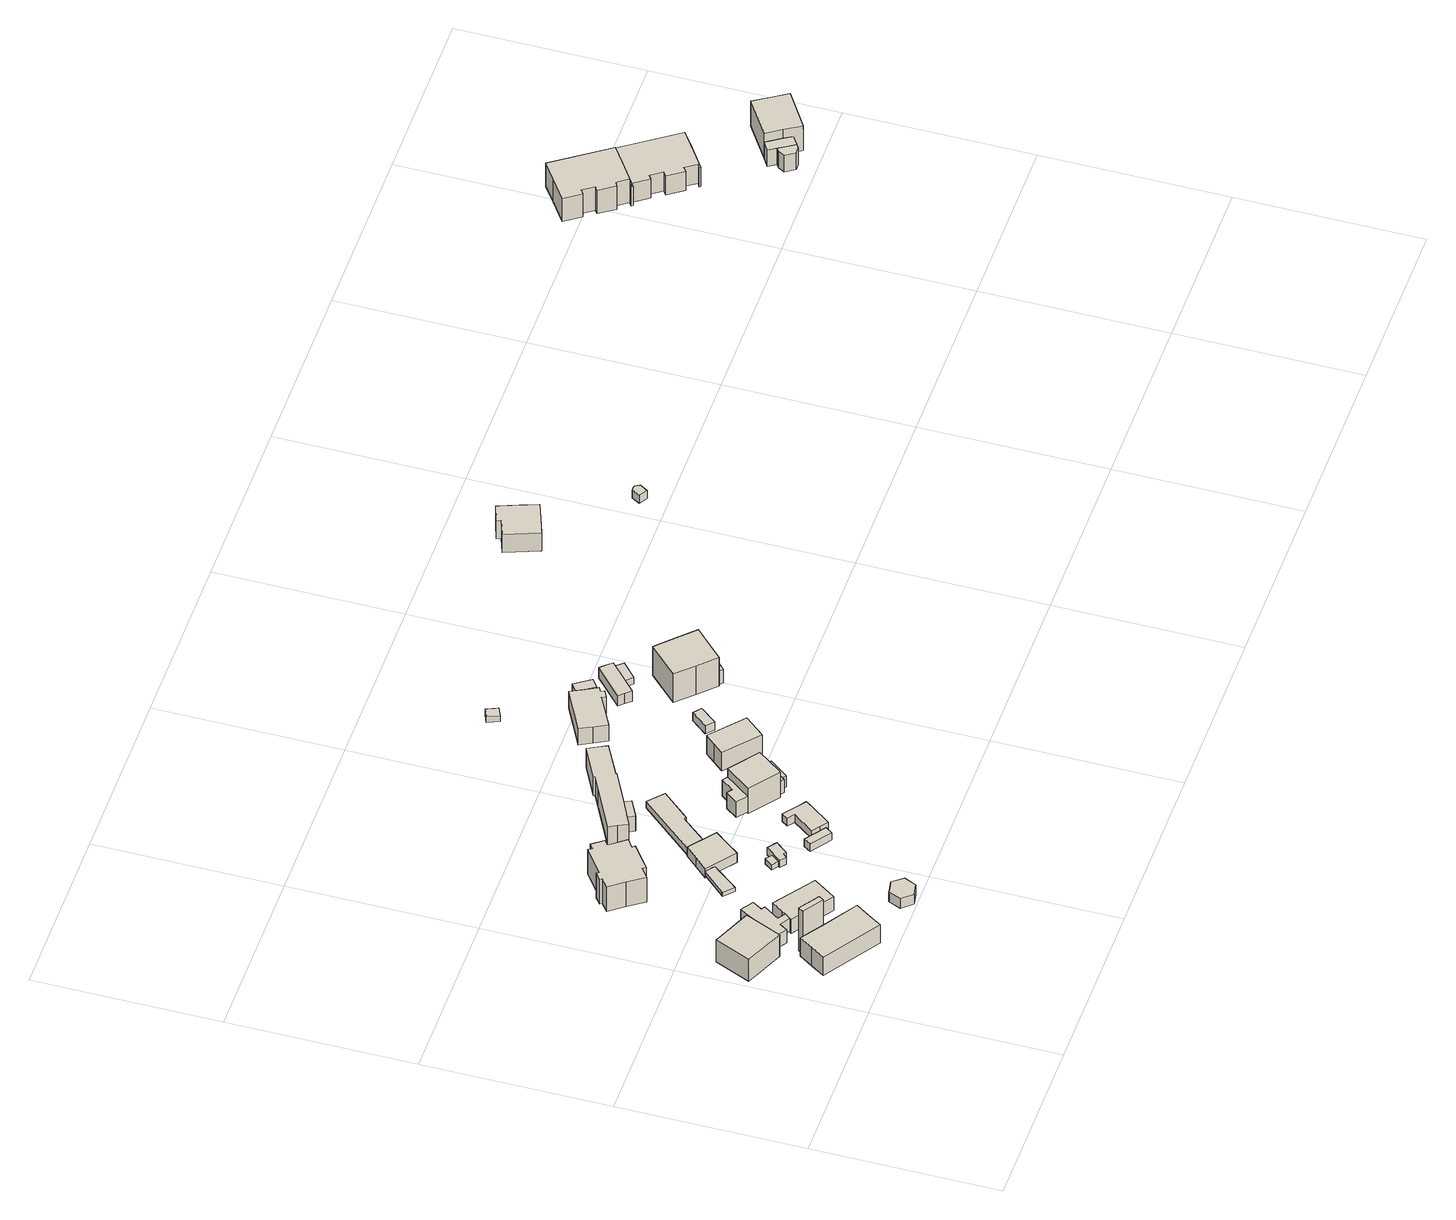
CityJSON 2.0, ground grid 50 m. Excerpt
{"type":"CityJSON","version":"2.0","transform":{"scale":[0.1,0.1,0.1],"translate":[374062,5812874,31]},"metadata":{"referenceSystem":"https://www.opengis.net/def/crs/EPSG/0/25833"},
"CityObjects":{
"building1":{"type":"Building","attributes":{"Gemeindeschluessel":"11000005","BezugspunktDach":"2200","function":"31001_1010","measuredHeight":9.48,"storeysAboveGround":1},"address":[{"country":"Germany","locality":"Berlin","thoroughfareNumber":"5","thoroughfareName":"Rohrsängersteig"}],"geometry":[{"type":"Solid","lod":"1","boundaries":[[[[0,1,2,3]],[[4,5,6,7]],[[4,7,3,2]],[[5,4,2,1]],[[6,5,1,0]],[[7,6,0,3]]]]}]},
"building2":{"type":"Building","attributes":{"Gemeindeschluessel":"11000005","BezugspunktDach":"2200","function":"31001_2310","measuredHeight":8.3,"storeysAboveGround":2},"address":[{"country":"Germany","locality":"Berlin","thoroughfareNumber":"44","thoroughfareName":"Imchenallee"}],"geometry":[{"type":"Solid","lod":"1","boundaries":[[[[8,9,10,11,12,13,14,15]],[[16,17,18,19,20,21,22,23]],[[16,23,15,14]],[[17,16,14,13]],[[18,17,13,12]],[[19,18,12,11]],[[20,19,11,10]],[[21,20,10,9]],[[22,21,9,8]],[[23,22,8,15]]]]}]},
"building3":{"type":"Building","attributes":{"Gemeindeschluessel":"11000005","BezugspunktDach":"2200","function":"51009_1610","measuredHeight":14.66,"storeysAboveGround":0},"address":[{"country":"Germany","locality":"Berlin"}],"geometry":[{"type":"Solid","lod":"1","boundaries":[[[[24,25,26,27]],[[28,29,30,31]],[[28,31,27,26]],[[29,28,26,25]],[[30,29,25,24]],[[31,30,24,27]]]]}]},
"building4":{"type":"Building","attributes":{"Gemeindeschluessel":"11000005","BezugspunktDach":"2200","function":"31001_2010","measuredHeight":6.79,"storeysAboveGround":1},"address":[{"country":"Germany","locality":"Berlin","thoroughfareNumber":"3 (1)","thoroughfareName":"Rohrsängersteig"}],"geometry":[{"type":"Solid","lod":"1","boundaries":[[[[32,33,34,35,36,37,38,39,40,41,42]],[[43,44,45,46,47,48,49,50,51,52,53]],[[43,53,42,41]],[[44,43,41,40]],[[45,44,40,39]],[[46,45,39,38]],[[47,46,38,37]],[[48,47,37,36]],[[49,48,36,35]],[[50,49,35,34]],[[51,50,34,33]],[[52,51,33,32]],[[53,52,32,42]]]]}]},
"building5":{"type":"Building","attributes":{"Gemeindeschluessel":"11000005","BezugspunktDach":"2200","function":"31001_2081","measuredHeight":6.4,"storeysAboveGround":1},"address":[{"country":"Germany","locality":"Berlin","thoroughfareNumber":"3","thoroughfareName":"Rohrsängersteig"}],"geometry":[{"type":"Solid","lod":"1","boundaries":[[[[54,55,56,57,58,35,34,59]],[[60,61,62,63,64,65,66,67]],[[60,67,59,34]],[[61,60,34,35]],[[62,61,35,58]],[[63,62,58,57]],[[64,63,57,56]],[[65,64,56,55]],[[66,65,55,54]],[[67,66,54,59]]]]}]},
"building6":{"type":"Building","attributes":{"Gemeindeschluessel":"11000005","BezugspunktDach":"2200","function":"31001_1010","measuredHeight":10.4,"storeysAboveGround":2},"address":[{"country":"Germany","locality":"Berlin","thoroughfareNumber":"5","thoroughfareName":"Alt-Kladow"}],"geometry":[{"type":"Solid","lod":"1","boundaries":[[[[68,69,70,71,72,73,74,75,76,77,78,79,80,81,82,83,84,85]],[[86,87,88,89,90,91,92,93,94,95,96,97,98,99,100,101,102,103]],[[86,103,85,84]],[[87,86,84,83]],[[88,87,83,82]],[[89,88,82,81]],[[90,89,81,80]],[[91,90,80,79]],[[92,91,79,78]],[[93,92,78,77]],[[94,93,77,76]],[[95,94,76,75]],[[96,95,75,74]],[[97,96,74,73]],[[98,97,73,72]],[[99,98,72,71]],[[100,99,71,70]],[[101,100,70,69]],[[102,101,69,68]],[[103,102,68,85]]]]}]},
"building7":{"type":"Building","attributes":{"Gemeindeschluessel":"11000005","BezugspunktDach":"2200","function":"31001_2050","measuredHeight":3.29,"storeysAboveGround":1},"address":[{"country":"Germany","locality":"Berlin","thoroughfareNumber":"44 (1)","thoroughfareName":"Imchenallee"}],"geometry":[{"type":"Solid","lod":"1","boundaries":[[[[104,105,106,107,108,109,110,111]],[[112,113,114,115,116,117,118,119]],[[112,119,111,110]],[[113,112,110,109]],[[114,113,109,108]],[[115,114,108,107]],[[116,115,107,106]],[[117,116,106,105]],[[118,117,105,104]],[[119,118,104,111]]]]}]},
"building8":{"type":"Building","attributes":{"Gemeindeschluessel":"11000005","BezugspunktDach":"2200","function":"31001_1000","measuredHeight":1.45,"storeysAboveGround":1},"address":[{"country":"Germany","locality":"Berlin","thoroughfareNumber":"42 (1)","thoroughfareName":"Imchenallee"}],"geometry":[{"type":"Solid","lod":"1","boundaries":[[[[120,121,122,123,124]],[[125,126,127,128,129]],[[125,129,124,123]],[[126,125,123,122]],[[127,126,122,121]],[[128,127,121,120]],[[129,128,120,124]]]]}]},
"building9":{"type":"Building","attributes":{"Gemeindeschluessel":"11000005","BezugspunktDach":"2200","function":"31001_1000","measuredHeight":1.81,"storeysAboveGround":1},"address":[{"country":"Germany","locality":"Berlin","thoroughfareNumber":"42 (2)","thoroughfareName":"Imchenallee"}],"geometry":[{"type":"Solid","lod":"1","boundaries":[[[[130,131,132,133]],[[134,135,136,137]],[[134,137,133,132]],[[135,134,132,131]],[[136,135,131,130]],[[137,136,130,133]]]]}]},
"building10":{"type":"Building","attributes":{"Gemeindeschluessel":"11000005","BezugspunktDach":"2200","function":"31001_1010","measuredHeight":3.56,"storeysAboveGround":1},"address":[{"country":"Germany","locality":"Berlin","thoroughfareNumber":"42","thoroughfareName":"Imchenallee"}],"geometry":[{"type":"Solid","lod":"1","boundaries":[[[[138,139,140,141,142,143]],[[144,145,146,147,148,149]],[[144,149,143,142]],[[145,144,142,141]],[[146,145,141,140]],[[147,146,140,139]],[[148,147,139,138]],[[149,148,138,143]]]]}]},
"building11":{"type":"Building","attributes":{"Gemeindeschluessel":"11000005","BezugspunktDach":"2200","function":"31001_1000","measuredHeight":2.42,"storeysAboveGround":1},"address":[{"country":"Germany","locality":"Berlin","thoroughfareNumber":"42 (3)","thoroughfareName":"Imchenallee"}],"geometry":[{"type":"Solid","lod":"1","boundaries":[[[[150,151,152,153,154,155]],[[156,157,158,159,160,161]],[[156,161,155,154]],[[157,156,154,153]],[[158,157,153,152]],[[159,158,152,151]],[[160,159,151,150]],[[161,160,150,155]]]]}]},
"building12":{"type":"Building","attributes":{"Gemeindeschluessel":"11000005","BezugspunktDach":"2200","function":"31001_2612","measuredHeight":2.51,"storeysAboveGround":1},"address":[{"country":"Germany","locality":"Berlin","thoroughfareNumber":"42 (5)","thoroughfareName":"Imchenallee"}],"geometry":[{"type":"Solid","lod":"1","boundaries":[[[[162,163,164,165]],[[166,167,168,169]],[[166,169,165,164]],[[167,166,164,163]],[[168,167,163,162]],[[169,168,162,165]]]]}]},
"building13":{"type":"Building","attributes":{"Gemeindeschluessel":"11000005","BezugspunktDach":"2200","function":"31001_1000","measuredHeight":2.36,"storeysAboveGround":1},"address":[{"country":"Germany","locality":"Berlin","thoroughfareNumber":"40 (1)","thoroughfareName":"Imchenallee"}],"geometry":[{"type":"Solid","lod":"1","boundaries":[[[[170,171,172,173,174,175]],[[176,177,178,179,180,181]],[[176,181,175,174]],[[177,176,174,173]],[[178,177,173,172]],[[179,178,172,171]],[[180,179,171,170]],[[181,180,170,175]]]]}]},
"building14":{"type":"Building","attributes":{"Gemeindeschluessel":"11000005","BezugspunktDach":"2200","function":"31001_2080","measuredHeight":3.03,"storeysAboveGround":1},"address":[{"country":"Germany","locality":"Berlin","thoroughfareNumber":"42 (4)","thoroughfareName":"Imchenallee"}],"geometry":[{"type":"Solid","lod":"1","boundaries":[[[[182,183,184,185,186,187,188,189,190]],[[191,192,193,194,195,196,197,198,199]],[[191,199,190,189]],[[192,191,189,188]],[[193,192,188,187]],[[194,193,187,186]],[[195,194,186,185]],[[196,195,185,184]],[[197,196,184,183]],[[198,197,183,182]],[[199,198,182,190]]]]}]},
"building15":{"type":"Building","attributes":{"Gemeindeschluessel":"11000005","function":"31001_1010"},"address":[{"country":"Germany","locality":"Berlin","thoroughfareNumber":"3","thoroughfareName":"Alt-Kladow"}],"children":["building15-1","building15-2"]},
"building15-1":{"type":"BuildingPart","attributes":{"BezugspunktDach":"2200","measuredHeight":7.9,"storeysAboveGround":1},"parents":["building15"],"geometry":[{"type":"MultiSurface","lod":"1","boundaries":[[[200,201,202,203,204,205,206,207,208,209,210,211,212,213,214]],[[215,216,217,218,219,220,221,222,223,224,225,226,227,228,229]],[[215,229,214,213]],[[216,215,213,212]],[[217,216,212,211]],[[218,217,211,210]],[[219,218,210,209]],[[220,219,209,208]],[[221,220,208,207]],[[222,221,207,206]],[[223,222,206,205]],[[224,223,205,204]],[[230,231,204,203]],[[226,225,203,202]],[[227,226,202,201]],[[228,227,201,200]],[[229,228,200,214]],[[232,225,224,231,230]]]}]},
"building15-2":{"type":"BuildingPart","attributes":{"BezugspunktDach":"2200","measuredHeight":5.04,"storeysAboveGround":1},"parents":["building15"],"geometry":[{"type":"Solid","lod":"1","boundaries":[[[[233,234,231,230]],[[224,235,236,225]],[[235,224,231,234]],[[236,235,234,233]],[[225,236,233,230]],[[225,230,231,224]]]]}]},
"building16":{"type":"Building","attributes":{"Gemeindeschluessel":"11000005","function":"31001_1010"},"address":[{"country":"Germany","locality":"Berlin","thoroughfareNumber":"40","thoroughfareName":"Imchenallee"}],"children":["building16-1","building16-2","building16-3"]},
"building16-1":{"type":"BuildingPart","attributes":{"BezugspunktDach":"2200","measuredHeight":10.55,"storeysAboveGround":2},"parents":["building16"],"geometry":[{"type":"MultiSurface","lod":"1","boundaries":[[[237,238,239,240,241,242,243]],[[244,245,246,247,248,249,250]],[[244,250,243,242]],[[251,252,253,254,245,244,242,241]],[[246,245,241,240]],[[247,246,255,256,257,258,259,240,239]],[[248,247,239,238]],[[249,248,238,237]],[[250,249,237,243]],[[254,253,252,251]],[[257,256,255,258]],[[259,258,255,246]]]}]},
"building16-2":{"type":"BuildingPart","attributes":{"BezugspunktDach":"2200","measuredHeight":5.43,"storeysAboveGround":2},"parents":["building16"],"geometry":[{"type":"MultiSurface","lod":"1","boundaries":[[[252,251,260,261,262,263]],[[264,265,266,254,253,267]],[[264,267,263,262]],[[265,264,262,261]],[[266,265,261,260]],[[254,266,260,251]],[[267,253,252,263]],[[253,254,251,252,268]]]}]},
"building16-3":{"type":"BuildingPart","attributes":{"BezugspunktDach":"2200","measuredHeight":4.14,"storeysAboveGround":2},"parents":["building16"],"geometry":[{"type":"Solid","lod":"1","boundaries":[[[[269,270,259,258,257]],[[255,246,271,272,256]],[[271,246,259,270]],[[272,271,270,269]],[[256,272,269,257]],[[255,256,257,258]],[[246,255,258,259]]]]}]},
"building17":{"type":"Building","attributes":{"Gemeindeschluessel":"11000005","BezugspunktDach":"2200","function":"51009_1610","measuredHeight":4.35,"storeysAboveGround":0},"address":[{"country":"Germany","locality":"Berlin"}],"geometry":[{"type":"Solid","lod":"1","boundaries":[[[[273,274,275,276]],[[277,278,279,280]],[[277,280,276,275]],[[278,277,275,274]],[[279,278,274,273]],[[280,279,273,276]]]]}]},
"building18":{"type":"Building","attributes":{"Gemeindeschluessel":"11000005","BezugspunktDach":"2200","function":"31001_1010","measuredHeight":7.62,"storeysAboveGround":1},"address":[{"country":"Germany","locality":"Berlin","thoroughfareNumber":"38","thoroughfareName":"Imchenallee"}],"geometry":[{"type":"Solid","lod":"1","boundaries":[[[[281,282,283,284,285]],[[286,287,288,289,290]],[[286,290,285,284]],[[287,286,284,283]],[[288,287,283,282]],[[289,288,282,281]],[[290,289,281,285]]]]}]},
"building19":{"type":"Building","attributes":{"Gemeindeschluessel":"11000005","BezugspunktDach":"2200","function":"31001_1000","measuredHeight":1.94,"storeysAboveGround":1},"address":[{"country":"Germany","locality":"Berlin","thoroughfareNumber":"2 (2)","thoroughfareName":"Alt-Kladow"}],"geometry":[{"type":"Solid","lod":"1","boundaries":[[[[291,292,293,294]],[[295,296,297,298]],[[295,298,294,293]],[[296,295,293,292]],[[297,296,292,291]],[[298,297,291,294]]]]}]},
"building20":{"type":"Building","attributes":{"Gemeindeschluessel":"11000005","BezugspunktDach":"2200","function":"31001_1010","measuredHeight":7.78,"storeysAboveGround":2},"address":[{"country":"Germany","locality":"Berlin","thoroughfareNumber":"1","thoroughfareName":"Alt-Kladow"}],"geometry":[{"type":"Solid","lod":"1","boundaries":[[[[299,300,301,302,303,304,305,306,307,308]],[[309,310,311,312,313,314,315,316,317,318]],[[309,318,308,307]],[[310,309,307,306]],[[311,310,306,305]],[[312,311,305,304]],[[313,312,304,303]],[[314,313,303,302]],[[315,314,302,301]],[[316,315,301,300]],[[317,316,300,299]],[[318,317,299,308]]]]}]},
"building21":{"type":"Building","attributes":{"Gemeindeschluessel":"11000005","BezugspunktDach":"2200","function":"31001_2463","measuredHeight":2.71,"storeysAboveGround":1},"address":[{"country":"Germany","locality":"Berlin","thoroughfareNumber":"36 (2)","thoroughfareName":"Imchenallee"}],"geometry":[{"type":"Solid","lod":"1","boundaries":[[[[319,320,321,322]],[[323,324,325,326]],[[323,326,322,321]],[[324,323,321,320]],[[325,324,320,319]],[[326,325,319,322]]]]}]},
"building22":{"type":"Building","attributes":{"Gemeindeschluessel":"11000005","BezugspunktDach":"2200","function":"31001_2463","measuredHeight":2.97,"storeysAboveGround":1},"address":[{"country":"Germany","locality":"Berlin","thoroughfareNumber":"1 (2)","thoroughfareName":"Alt-Kladow"}],"geometry":[{"type":"Solid","lod":"1","boundaries":[[[[327,328,329,330]],[[331,332,333,334]],[[331,334,330,329]],[[332,331,329,328]],[[333,332,328,327]],[[334,333,327,330]]]]}]},
"building23":{"type":"Building","attributes":{"Gemeindeschluessel":"11000005","BezugspunktDach":"2200","function":"31001_1000","measuredHeight":4.37,"storeysAboveGround":1},"address":[{"country":"Germany","locality":"Berlin","thoroughfareNumber":"1 (1)","thoroughfareName":"Alt-Kladow"}],"geometry":[{"type":"Solid","lod":"1","boundaries":[[[[335,336,337,338,339,340]],[[341,342,343,344,345,346]],[[341,346,340,339]],[[342,341,339,338]],[[343,342,338,337]],[[344,343,337,336]],[[345,344,336,335]],[[346,345,335,340]]]]}]},
"building24":{"type":"Building","attributes":{"Gemeindeschluessel":"11000005","function":"31001_1010"},"address":[{"country":"Germany","locality":"Berlin","thoroughfareNumber":"36","thoroughfareName":"Imchenallee"}],"children":["building24-1","building24-2","building24-3"]},
"building24-1":{"type":"BuildingPart","attributes":{"BezugspunktDach":"2200","measuredHeight":11.68,"storeysAboveGround":2},"parents":["building24"],"geometry":[{"type":"MultiSurface","lod":"1","boundaries":[[[347,348,349,350,351,352,353,354,355]],[[356,357,358,359,360,361,362,363,364]],[[356,364,355,354]],[[357,356,354,353]],[[358,357,353,352]],[[359,358,352,351],[365,366,367,368]],[[360,359,351,350]],[[361,360,369,360,361,370,371,350,349]],[[362,361,349,348]],[[363,362,348,347]],[[364,363,347,355]],[[367,366,365,368]],[[371,370,361,360,369]]]}]},
"building24-2":{"type":"BuildingPart","attributes":{"BezugspunktDach":"2200","measuredHeight":3.32,"storeysAboveGround":2},"parents":["building24"],"geometry":[{"type":"Solid","lod":"1","boundaries":[[[[372,373,368,367]],[[365,374,375,366]],[[374,365,368,373]],[[375,374,373,372]],[[366,375,372,367]],[[365,366,367,368]]]]}]},
"building24-3":{"type":"BuildingPart","attributes":{"BezugspunktDach":"2200","measuredHeight":4.68,"storeysAboveGround":2},"parents":["building24"],"geometry":[{"type":"MultiSurface","lod":"1","boundaries":[[[376,377,371,370]],[[360,378,379,361]],[[378,360,371,377]],[[379,378,377,376]],[[361,379,376,370]],[[361,380,370,371,360]]]}]},
"building25":{"type":"Building","attributes":{"Gemeindeschluessel":"11000005","BezugspunktDach":"2200","function":"31001_1000","measuredHeight":2.65,"storeysAboveGround":1},"address":[{"country":"Germany","locality":"Berlin","thoroughfareNumber":"36 (1)","thoroughfareName":"Imchenallee"}],"geometry":[{"type":"Solid","lod":"1","boundaries":[[[[381,382,383,384]],[[343,385,386,387]],[[343,387,384,383]],[[385,343,383,382]],[[386,385,382,381]],[[387,386,381,384]]]]}]},
"building26":{"type":"Building","attributes":{"Gemeindeschluessel":"11000005","BezugspunktDach":"2200","function":"31001_1010","measuredHeight":6.82,"storeysAboveGround":2},"address":[{"country":"Germany","locality":"Berlin","thoroughfareNumber":"4","thoroughfareName":"Imchenplatz"}],"geometry":[{"type":"Solid","lod":"1","boundaries":[[[[388,389,390,391,392,393,394]],[[395,396,397,398,399,400,401]],[[395,401,394,393]],[[396,395,393,392]],[[397,396,392,391]],[[398,397,391,390]],[[399,398,390,389]],[[400,399,389,388]],[[401,400,388,394]]]]}]},
"building27":{"type":"Building","attributes":{"Gemeindeschluessel":"11000005","BezugspunktDach":"2200","function":"31001_2612","measuredHeight":2.72,"storeysAboveGround":1},"address":[{"country":"Germany","locality":"Berlin","thoroughfareNumber":"191","thoroughfareName":"Imchenplatz"}],"geometry":[{"type":"Solid","lod":"1","boundaries":[[[[402,403,404,405,406,407,408,409,410,411,412,413,414]],[[415,416,417,418,419,420,421,422,423,424,425,426,427]],[[415,427,414,413]],[[416,415,413,412]],[[417,416,412,411]],[[418,417,411,410]],[[419,418,410,409]],[[420,419,409,408]],[[421,420,408,407]],[[422,421,407,406]],[[423,422,406,405]],[[424,423,405,404]],[[425,424,404,403]],[[426,425,403,402]],[[427,426,402,414]]]]}]},
"building28":{"type":"Building","attributes":{"Gemeindeschluessel":"11000005","function":"31001_1010"},"address":[{"country":"Germany","locality":"Berlin","thoroughfareNumber":"39, 39A, 39B, 39C","thoroughfareName":"Imchenallee"}],"children":["building28-1","building28-2"]},
"building28-1":{"type":"BuildingPart","attributes":{"BezugspunktDach":"2200","measuredHeight":10.81,"storeysAboveGround":1},"parents":["building28"],"geometry":[{"type":"MultiSurface","lod":"1","boundaries":[[[428,429,430,431,432,433,434,435,436,437,438,439,440]],[[441,442,443,444,445,446,447,448,449,450,451,452,453]],[[441,453,440,439]],[[442,441,439,438]],[[443,442,438,437]],[[454,455,456,437,436]],[[457,454,444,436,435]],[[446,445,435,434]],[[447,446,434,433]],[[448,447,433,432]],[[449,448,432,431]],[[450,449,431,430]],[[451,450,430,429]],[[452,451,429,428]],[[453,452,428,440]],[[444,458,455,454]],[[458,443,456,455]],[[445,444,454,457]]]}]},
"building28-2":{"type":"BuildingPart","attributes":{"BezugspunktDach":"2200","measuredHeight":9.88,"storeysAboveGround":1},"parents":["building28"],"geometry":[{"type":"MultiSurface","lod":"1","boundaries":[[[459,460,461,462,463,464,465,466,467,468,469,470,471,472,456,455,457]],[[458,443,473,474,475,476,477,478,479,480,481,482,483,484,485,486,445]],[[473,443,456,472]],[[474,473,472,471]],[[475,474,471,470]],[[476,475,470,469]],[[477,476,469,468]],[[478,477,468,467]],[[479,478,467,466]],[[480,479,466,465]],[[481,480,465,464]],[[482,481,464,463]],[[483,482,463,462]],[[484,483,462,461]],[[485,484,461,460]],[[486,485,460,459]],[[445,486,459,457]],[[458,444,454,455]],[[445,457,454,487,444]],[[443,458,455,456]]]}]},
"building29":{"type":"Building","attributes":{"Gemeindeschluessel":"11000005","function":"31001_1010"},"address":[{"country":"Germany","locality":"Berlin","thoroughfareNumber":"37","thoroughfareName":"Imchenallee"}],"children":["building29-1","building29-2","building29-3"]},
"building29-1":{"type":"BuildingPart","attributes":{"BezugspunktDach":"2200","measuredHeight":10.66,"storeysAboveGround":1},"parents":["building29"],"geometry":[{"type":"MultiSurface","lod":"1","boundaries":[[[488,489,490,491,492,493]],[[494,495,496,497,498,499]],[[494,499,493,492]],[[495,494,492,491]],[[496,495,491,490]],[[497,496,490,489]],[[500,501,502,497,489,488]],[[499,503,500,498,488,493]],[[498,502,501,500]],[[498,500,503,499]]]}]},
"building29-2":{"type":"BuildingPart","attributes":{"BezugspunktDach":"2200","measuredHeight":5.6,"storeysAboveGround":1},"parents":["building29"],"geometry":[{"type":"MultiSurface","lod":"1","boundaries":[[[504,505,506,507,508,509]],[[510,511,512,513,514,515]],[[510,515,509,508]],[[511,510,508,507]],[[513,512,506,505]],[[514,513,505,504]],[[515,514,504,509]],[[511,507,516,506,512,517]]]}]},
"building29-3":{"type":"BuildingPart","attributes":{"BezugspunktDach":"2200","measuredHeight":5.6,"storeysAboveGround":1},"parents":["building29"],"geometry":[{"type":"MultiSurface","lod":"1","boundaries":[[[506,501,503,518]],[[499,502,512,519]],[[499,519,518,503]],[[512,502,501,506]],[[519,511,507,518]],[[502,498,500,501]],[[499,503,500,498]],[[512,506,507,511]]]}]}
},
"vertices":[
[108,263,94],[150,360,94],[44,406,94],[2,309,94],[44,406,20],[150,360,20],[108,263,20],[2,309,20],
[233,43,75],[257,81,75],[282,118,75],[191,176,75],[137,213,75],[131,217,75],[107,180,75],[82,143,75],[107,180,13],[131,217,13],[137,213,13],[191,176,13],[282,118,13],[257,81,13],[233,43,13],[82,143,13],
[191,176,161],[200,189,161],[146,226,161],[137,213,161],[146,226,15],[200,189,15],[191,176,15],[137,213,15],
[164,262,59],[177,283,59],[205,267,59],[216,282,59],[196,295,59],[225,337,59],[215,343,59],[232,369,59],[199,391,59],[169,336,59],[140,278,59],[169,336,15],[199,391,15],[232,369,15],[215,343,15],[225,337,15],[196,295,15],[216,282,15],[205,267,15],[177,283,15],[164,262,15],[140,278,15],
[309,186,59],[330,217,59],[351,247,59],[244,323,59],[223,292,59],[202,262,59],[205,267,12],[216,282,12],[223,292,12],[244,323,12],[351,247,12],[330,217,12],[309,186,12],[202,262,12],
[141,666,127],[172,624,127],[198,643,127],[204,635,127],[268,683,127],[262,690,127],[285,706,127],[253,748,127],[252,750,127],[265,760,127],[242,790,127],[229,780,127],[222,791,127],[154,740,127],[149,746,127],[130,731,127],[134,726,127],[110,707,127],[134,726,43],[130,731,43],[149,746,43],[154,740,43],[222,791,43],[229,780,43],[242,790,43],[265,760,43],[252,750,43],[253,748,43],[285,706,43],[262,690,43],[268,683,43],[204,635,43],[198,643,43],[172,624,43],[141,666,43],[110,707,43],
[391,5,43],[392,6,43],[425,12,43],[439,45,43],[417,73,43],[383,67,43],[381,68,43],[367,34,43],[381,68,10],[383,67,10],[417,73,10],[439,45,10],[425,12,10],[392,6,10],[391,5,10],[367,34,10],
[292,434,35],[348,504,35],[325,521,35],[269,461,35],[267,458,35],[269,461,21],[325,521,21],[348,504,21],[292,434,21],[267,458,21],
[413,361,33],[429,382,33],[413,394,33],[397,373,33],[413,394,15],[429,382,15],[413,361,15],[397,373,15],
[401,463,43],[428,498,43],[455,532,43],[385,586,43],[355,554,43],[325,521,43],[355,554,12],[385,586,12],[455,532,12],[428,498,12],[401,463,12],[325,521,12],
[431,346,35],[440,357,35],[447,351,35],[473,383,35],[449,401,35],[416,358,35],[449,401,11],[473,383,11],[447,351,11],[440,357,11],[431,346,11],[416,358,11],
[550,266,31],[563,285,31],[509,324,31],[496,305,31],[509,324,6],[563,285,6],[550,266,6],[496,305,6],
[423,557,40],[481,624,40],[486,620,40],[552,694,40],[512,730,40],[385,586,40],[512,730,17],[552,694,17],[486,620,17],[481,624,17],[423,557,17],[385,586,17],
[562,300,31],[583,285,31],[625,342,31],[636,358,31],[616,373,31],[578,402,31],[566,385,31],[584,372,31],[542,315,31],[584,372,5],[566,385,5],[578,402,5],[616,373,5],[636,358,5],[625,342,5],[583,285,5],[562,300,5],[542,315,5],
[354,754,97],[366,730,97],[401,748,97],[401,747,97],[451,772,97],[488,791,97],[528,811,97],[527,814,97],[615,860,97],[604,882,97],[590,909,97],[501,863,97],[503,859,97],[463,838,97],[342,776,97],[463,838,32],[503,859,32],[501,863,32],[590,909,32],[604,882,32],[615,860,32],[527,814,32],[528,811,32],[488,791,32],[451,772,32],[401,747,32],[401,748,32],[366,730,32],[354,754,32],[342,776,32],[401,747,83],[451,772,83],[401,747,61],
[412,727,83],[461,752,83],[461,752,32],[412,727,32],
[660,432,88],[665,438,88],[668,442,88],[712,501,88],[634,559,88],[584,492,88],[582,490,88],[584,492,2],[634,559,2],[712,501,2],[668,442,2],[665,438,2],[660,432,2],[582,490,2],[634,559,59],[584,492,59],[584,492,5],[634,559,5],[692,475,2],[673,449,2],[673,449,39],[692,475,39],[712,501,39],
[620,569,59],[595,535,59],[581,545,59],[557,513,59],[581,545,5],[595,535,5],[620,569,5],[557,513,5],[584,492,12],
[700,429,39],[739,480,39],[739,480,2],[700,429,2],
[678,428,47],[687,439,47],[673,449,47],[665,438,47],[673,449,3],[687,439,3],[678,428,3],[665,438,3],
[793,520,66],[840,574,66],[752,650,66],[729,623,66],[706,597,66],[729,623,2],[752,650,2],[840,574,2],[793,520,2],[706,597,2],
[671,1155,62],[696,1166,62],[683,1197,62],[658,1187,62],[683,1197,42],[696,1166,42],[671,1155,42],[658,1187,42],
[696,924,68],[714,890,68],[800,935,68],[806,924,68],[825,934,68],[820,944,68],[832,950,68],[814,984,68],[797,1018,68],[679,957,68],[797,1018,12],[814,984,12],[832,950,12],[820,944,12],[825,934,12],[806,924,12],[800,935,12],[714,890,12],[696,924,12],[679,957,12],
[837,656,31],[873,700,31],[852,717,31],[816,674,31],[852,717,4],[873,700,4],[837,656,4],[816,674,4],
[861,966,39],[883,983,39],[853,1026,39],[830,1009,39],[853,1026,13],[883,983,13],[861,966,13],[830,1009,13],
[855,892,44],[868,877,44],[949,951,44],[936,965,44],[922,980,44],[841,906,44],[922,980,9],[936,965,9],[949,951,9],[868,877,9],[855,892,9],[841,906,9],
[941,736,103],[986,691,103],[989,694,103],[1010,715,103],[1022,727,103],[1064,768,103],[1019,813,103],[974,857,103],[897,781,103],[974,857,5],[1019,813,5],[1064,768,5],[1022,727,5],[1010,715,5],[989,694,5],[986,691,5],[941,736,5],[897,781,5],[1046,751,5],[1028,733,5],[1028,733,38],[1046,751,38],[1010,715,29],[989,694,52],[1010,715,52],
[1037,725,38],[1054,743,38],[1054,743,5],[1037,725,5],
[999,684,52],[1020,704,52],[1020,704,5],[999,684,5],[989,694,29],
[927,891,31],[969,929,31],[949,951,31],[907,912,31],[969,929,9],[927,891,9],[907,912,9],
[1304,1245,73],[1398,1279,73],[1382,1325,73],[1361,1381,73],[1312,1364,73],[1316,1353,73],[1270,1336,73],[1316,1353,12],[1312,1364,12],[1361,1381,12],[1382,1325,12],[1398,1279,12],[1304,1245,12],[1270,1336,12],
[1554,1052,41],[1568,1074,41],[1566,1075,41],[1565,1078,41],[1564,1081,41],[1562,1084,41],[1560,1086,41],[1557,1087,41],[1554,1088,41],[1551,1088,41],[1548,1087,41],[1546,1088,41],[1532,1066,41],[1546,1088,14],[1548,1087,14],[1551,1088,14],[1554,1088,14],[1557,1087,14],[1560,1086,14],[1562,1084,14],[1564,1081,14],[1565,1078,14],[1566,1075,14],[1568,1074,14],[1554,1052,14],[1532,1066,14],
[2441,1493,105],[2452,1500,105],[2473,1471,105],[2463,1463,105],[2492,1421,105],[2503,1428,105],[2524,1398,105],[2514,1391,105],[2572,1431,105],[2620,1465,105],[2517,1611,105],[2470,1577,105],[2411,1536,105],[2470,1577,25],[2517,1611,25],[2620,1465,25],[2572,1431,25],[2514,1391,25],[2524,1398,25],[2503,1428,25],[2492,1421,25],[2463,1463,25],[2473,1471,25],[2452,1500,25],[2441,1493,25],[2411,1536,25],[2572,1431,90],[2583,1439,90],[2620,1465,90],[2514,1391,90],[2583,1439,25],
[2517,1387,90],[2526,1394,90],[2555,1354,90],[2565,1361,90],[2587,1330,90],[2576,1322,90],[2606,1280,90],[2617,1288,90],[2638,1258,90],[2627,1251,90],[2629,1248,90],[2688,1289,90],[2736,1323,90],[2631,1472,90],[2631,1472,25],[2736,1323,25],[2688,1289,25],[2629,1248,25],[2627,1251,25],[2638,1258,25],[2617,1288,25],[2606,1280,25],[2576,1322,25],[2587,1330,25],[2565,1361,25],[2555,1354,25],[2526,1394,25],[2517,1387,25],[2572,1431,87],
[2812,1093,95],[2839,1051,95],[2938,1115,95],[2911,1157,95],[2884,1199,95],[2785,1134,95],[2884,1199,10],[2911,1157,10],[2938,1115,10],[2839,1051,10],[2812,1093,10],[2785,1134,10],[2812,1093,66],[2825,1072,66],[2825,1072,10],[2785,1134,66],
[2771,1047,66],[2789,1048,66],[2800,1055,66],[2773,1097,66],[2763,1090,66],[2754,1073,66],[2763,1090,10],[2773,1097,10],[2800,1055,10],[2789,1048,10],[2771,1047,10],[2754,1073,10],[2793,1066,66],[2796,1061,10],
[2760,1118,66],[2760,1118,10]
]}
